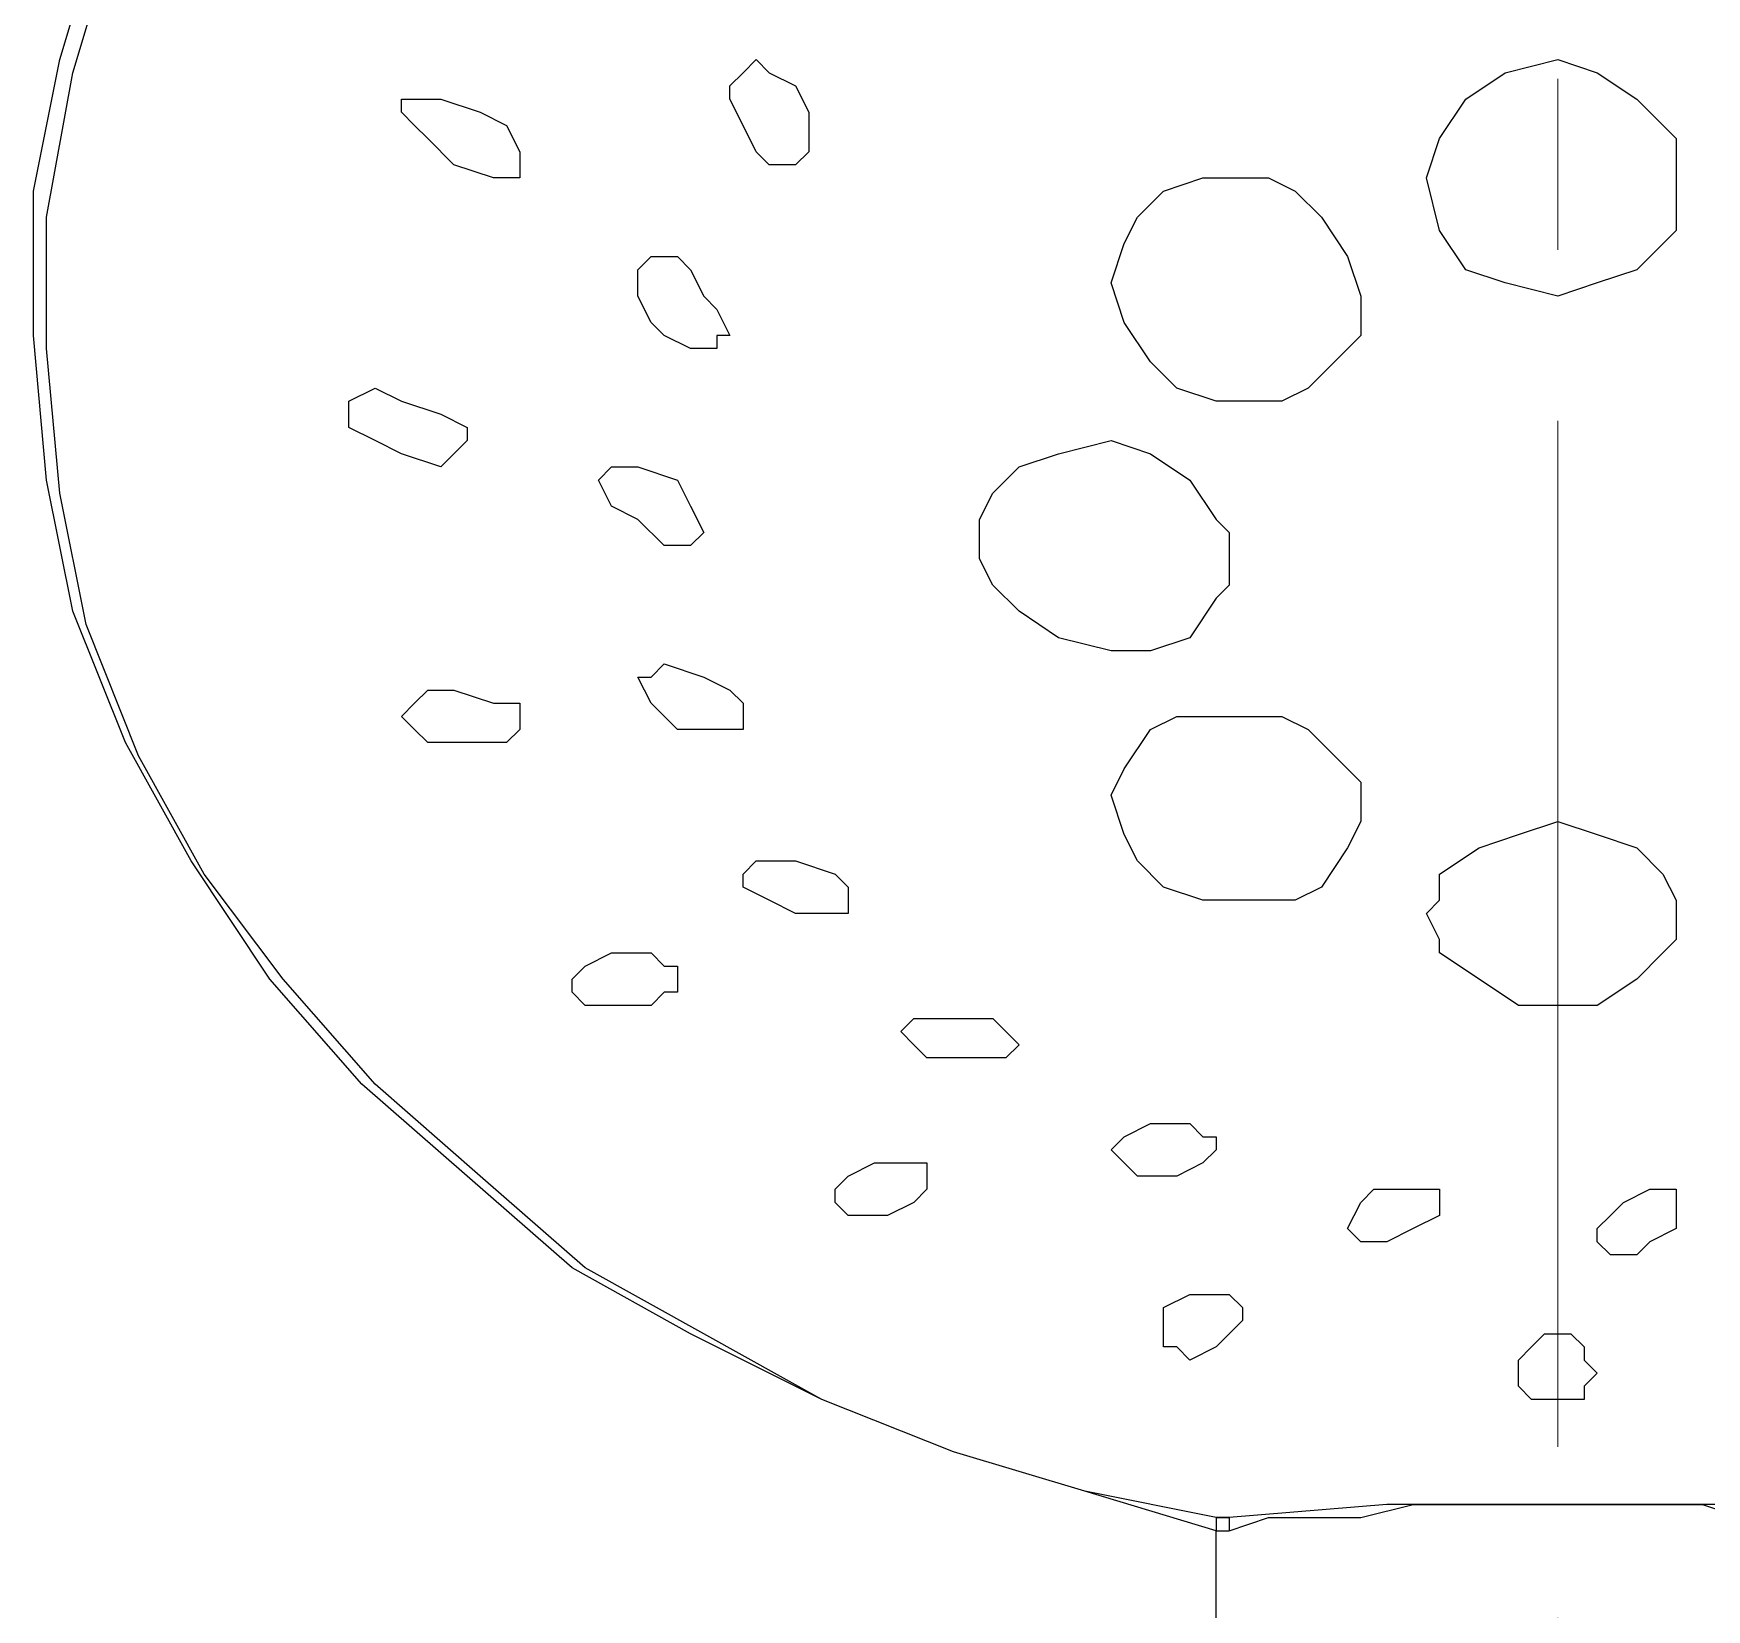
# Model space of a CAD drawing. Extents: x 0 to 3160, y 0 to 2315.
# Drawn here: x 1010.1 to 1056.68, y 1549 to 1592.9 of the extents above; entities that cross this region are included whole.
import ezdxf

# ---------------------------------------------------------------- set-up
doc = ezdxf.new("R2010")
doc.units = 0
doc.header["$LTSCALE"] = 3
doc.header["$MEASUREMENT"] = 0
doc.linetypes.add('CENTER2', pattern=[28.575, 19.05, -3.175, 3.175, -3.175])
doc.layers.get('0').update_dxf_attribs({"linetype": 'CONTINUOUS'})
doc.layers.add('Cneter', color=1, linetype='CENTER2', lineweight=13)

msp = doc.modelspace()

# ---------------------------------------------------------------- linework, layer by layer
for points, knots in [([(1043.031, 1551.199), (1043.031, 1551.199), (1039.368, 1552.299), (1039.368, 1552.299), (1039.368, 1552.299), (1039.368, 1552.299), (1035.713, 1553.395), (1035.713, 1553.395), (1035.713, 1553.395), (1035.713, 1553.395), (1032.05, 1554.858), (1032.05, 1554.858), (1032.05, 1554.858), (1032.05, 1554.858), (1028.391, 1556.686), (1028.391, 1556.686), (1028.391, 1556.686), (1028.391, 1556.686), (1025.1, 1558.517), (1025.1, 1558.517), (1025.1, 1558.517), (1025.1, 1558.517), (1022.168, 1561.077), (1022.168, 1561.077), (1022.168, 1561.077), (1022.168, 1561.077), (1019.241, 1563.636), (1019.241, 1563.636), (1019.241, 1563.636), (1019.241, 1563.636), (1016.682, 1566.563), (1016.682, 1566.563), (1016.682, 1566.563), (1016.682, 1566.563), (1014.486, 1569.854), (1014.486, 1569.854), (1014.486, 1569.854), (1014.486, 1569.854), (1012.659, 1573.15), (1012.659, 1573.15), (1012.659, 1573.15), (1012.659, 1573.15), (1011.191, 1576.809), (1011.191, 1576.809), (1011.191, 1576.809), (1011.191, 1576.809), (1010.463, 1580.463), (1010.463, 1580.463), (1010.463, 1580.463), (1010.463, 1580.463), (1010.095, 1584.486), (1010.095, 1584.486), (1010.095, 1584.486), (1010.095, 1584.486), (1010.095, 1588.513), (1010.095, 1588.513), (1010.095, 1588.513), (1010.095, 1588.513), (1010.827, 1592.173), (1010.827, 1592.173), (1010.827, 1592.173), (1010.827, 1592.173), (1011.923, 1595.832), (1011.923, 1595.832)], [0, 0, 0, 0, 0.0625, 0.0625, 0.0625, 0.0625, 0.125, 0.125, 0.125, 0.125, 0.1875, 0.1875, 0.1875, 0.1875, 0.25, 0.25, 0.25, 0.25, 0.3125, 0.3125, 0.3125, 0.3125, 0.375, 0.375, 0.375, 0.375, 0.4375, 0.4375, 0.4375, 0.4375, 0.5, 0.5, 0.5, 0.5, 0.5625, 0.5625, 0.5625, 0.5625, 0.625, 0.625, 0.625, 0.625, 0.6875, 0.6875, 0.6875, 0.6875, 0.75, 0.75, 0.75, 0.75, 0.8125, 0.8125, 0.8125, 0.8125, 0.875, 0.875, 0.875, 0.875, 0.9375, 0.9375, 0.9375, 0.9375, 1, 1, 1, 1]), ([(1043.031, 1551.563), (1043.031, 1551.563), (1039.368, 1552.299), (1039.368, 1552.299), (1039.368, 1552.299), (1039.368, 1552.299), (1035.713, 1553.395), (1035.713, 1553.395), (1035.713, 1553.395), (1035.713, 1553.395), (1032.05, 1554.858), (1032.05, 1554.858), (1032.05, 1554.858), (1032.05, 1554.858), (1028.759, 1556.686), (1028.759, 1556.686), (1028.759, 1556.686), (1028.759, 1556.686), (1025.463, 1558.517), (1025.463, 1558.517), (1025.463, 1558.517), (1025.463, 1558.517), (1022.536, 1561.077), (1022.536, 1561.077), (1022.536, 1561.077), (1022.536, 1561.077), (1019.609, 1563.636), (1019.609, 1563.636), (1019.609, 1563.636), (1019.609, 1563.636), (1017.045, 1566.563), (1017.045, 1566.563), (1017.045, 1566.563), (1017.045, 1566.563), (1014.85, 1569.49), (1014.85, 1569.49), (1014.85, 1569.49), (1014.85, 1569.49), (1013.023, 1572.782), (1013.023, 1572.782), (1013.023, 1572.782), (1013.023, 1572.782), (1011.559, 1576.441), (1011.559, 1576.441), (1011.559, 1576.441), (1011.559, 1576.441), (1010.827, 1580.1), (1010.827, 1580.1), (1010.827, 1580.1), (1010.827, 1580.1), (1010.463, 1584.123), (1010.463, 1584.123), (1010.463, 1584.123), (1010.463, 1584.123), (1010.463, 1587.782), (1010.463, 1587.782), (1010.463, 1587.782), (1010.463, 1587.782), (1011.191, 1591.805), (1011.191, 1591.805), (1011.191, 1591.805), (1011.191, 1591.805), (1012.291, 1595.464), (1012.291, 1595.464)], [0, 0, 0, 0, 0.0625, 0.0625, 0.0625, 0.0625, 0.125, 0.125, 0.125, 0.125, 0.1875, 0.1875, 0.1875, 0.1875, 0.25, 0.25, 0.25, 0.25, 0.3125, 0.3125, 0.3125, 0.3125, 0.375, 0.375, 0.375, 0.375, 0.4375, 0.4375, 0.4375, 0.4375, 0.5, 0.5, 0.5, 0.5, 0.5625, 0.5625, 0.5625, 0.5625, 0.625, 0.625, 0.625, 0.625, 0.6875, 0.6875, 0.6875, 0.6875, 0.75, 0.75, 0.75, 0.75, 0.8125, 0.8125, 0.8125, 0.8125, 0.875, 0.875, 0.875, 0.875, 0.9375, 0.9375, 0.9375, 0.9375, 1, 1, 1, 1]), ([(1029.486, 1591.073), (1029.486, 1591.073), (1029.486, 1591.441), (1029.486, 1591.441), (1029.486, 1591.441), (1029.486, 1591.441), (1029.854, 1591.805), (1029.854, 1591.805), (1029.854, 1591.805), (1029.854, 1591.805), (1030.222, 1592.173), (1030.222, 1592.173), (1030.222, 1592.173), (1030.222, 1592.173), (1030.586, 1591.805), (1030.586, 1591.805), (1030.586, 1591.805), (1030.586, 1591.805), (1031.318, 1591.441), (1031.318, 1591.441), (1031.318, 1591.441), (1031.318, 1591.441), (1031.686, 1590.709), (1031.686, 1590.709)], [0, 0, 0, 0, 0.166667, 0.166667, 0.166667, 0.166667, 0.333333, 0.333333, 0.333333, 0.333333, 0.5, 0.5, 0.5, 0.5, 0.666667, 0.666667, 0.666667, 0.666667, 0.833333, 0.833333, 0.833333, 0.833333, 1, 1, 1, 1]), ([(1048.886, 1588.881), (1048.886, 1588.881), (1049.25, 1589.977), (1049.25, 1589.977), (1049.25, 1589.977), (1049.25, 1589.977), (1049.981, 1591.073), (1049.981, 1591.073), (1049.981, 1591.073), (1049.981, 1591.073), (1051.081, 1591.805), (1051.081, 1591.805), (1051.081, 1591.805), (1051.081, 1591.805), (1052.545, 1592.173), (1052.545, 1592.173)], [0, 0, 0, 0, 0.25, 0.25, 0.25, 0.25, 0.5, 0.5, 0.5, 0.5, 0.75, 0.75, 0.75, 0.75, 1, 1, 1, 1]), ([(1052.545, 1592.173), (1052.545, 1592.173), (1053.64, 1591.805), (1053.64, 1591.805), (1053.64, 1591.805), (1053.64, 1591.805), (1054.74, 1591.073), (1054.74, 1591.073), (1054.74, 1591.073), (1054.74, 1591.073), (1055.836, 1589.977), (1055.836, 1589.977), (1055.836, 1589.977), (1055.836, 1589.977), (1055.836, 1588.881), (1055.836, 1588.881)], [0, 0, 0, 0, 0.25, 0.25, 0.25, 0.25, 0.5, 0.5, 0.5, 0.5, 0.75, 0.75, 0.75, 0.75, 1, 1, 1, 1]), ([(1020.341, 1590.709), (1020.341, 1590.709), (1020.341, 1591.073), (1020.341, 1591.073), (1020.341, 1591.073), (1020.341, 1591.073), (1020.709, 1591.073), (1020.709, 1591.073), (1020.709, 1591.073), (1020.709, 1591.073), (1021.436, 1591.073), (1021.436, 1591.073), (1021.436, 1591.073), (1021.436, 1591.073), (1022.536, 1590.709), (1022.536, 1590.709)], [0, 0, 0, 0, 0.25, 0.25, 0.25, 0.25, 0.5, 0.5, 0.5, 0.5, 0.75, 0.75, 0.75, 0.75, 1, 1, 1, 1]), ([(1021.804, 1589.245), (1021.804, 1589.245), (1021.073, 1589.977), (1021.073, 1589.977), (1021.073, 1589.977), (1021.073, 1589.977), (1020.709, 1590.341), (1020.709, 1590.341), (1020.709, 1590.341), (1020.709, 1590.341), (1020.341, 1590.709), (1020.341, 1590.709)], [0, 0, 0, 0, 0.333333, 0.333333, 0.333333, 0.333333, 0.666667, 0.666667, 0.666667, 0.666667, 1, 1, 1, 1]), ([(1022.536, 1590.709), (1022.536, 1590.709), (1023.268, 1590.341), (1023.268, 1590.341), (1023.268, 1590.341), (1023.268, 1590.341), (1023.636, 1589.609), (1023.636, 1589.609), (1023.636, 1589.609), (1023.636, 1589.609), (1023.636, 1589.245), (1023.636, 1589.245)], [0, 0, 0, 0, 0.333333, 0.333333, 0.333333, 0.333333, 0.666667, 0.666667, 0.666667, 0.666667, 1, 1, 1, 1]), ([(1031.686, 1589.977), (1031.686, 1589.977), (1031.686, 1589.609), (1031.686, 1589.609), (1031.686, 1589.609), (1031.686, 1589.609), (1031.318, 1589.245), (1031.318, 1589.245), (1031.318, 1589.245), (1031.318, 1589.245), (1030.954, 1589.245), (1030.954, 1589.245), (1030.954, 1589.245), (1030.954, 1589.245), (1030.586, 1589.245), (1030.586, 1589.245), (1030.586, 1589.245), (1030.586, 1589.245), (1030.222, 1589.609), (1030.222, 1589.609), (1030.222, 1589.609), (1030.222, 1589.609), (1029.854, 1590.341), (1029.854, 1590.341)], [0, 0, 0, 0, 0.166667, 0.166667, 0.166667, 0.166667, 0.333333, 0.333333, 0.333333, 0.333333, 0.5, 0.5, 0.5, 0.5, 0.666667, 0.666667, 0.666667, 0.666667, 0.833333, 0.833333, 0.833333, 0.833333, 1, 1, 1, 1]), ([(1023.636, 1589.245), (1023.636, 1589.245), (1023.636, 1588.881), (1023.636, 1588.881), (1023.636, 1588.881), (1023.636, 1588.881), (1023.268, 1588.881), (1023.268, 1588.881), (1023.268, 1588.881), (1023.268, 1588.881), (1022.904, 1588.881), (1022.904, 1588.881), (1022.904, 1588.881), (1022.904, 1588.881), (1021.804, 1589.245), (1021.804, 1589.245)], [0, 0, 0, 0, 0.25, 0.25, 0.25, 0.25, 0.5, 0.5, 0.5, 0.5, 0.75, 0.75, 0.75, 0.75, 1, 1, 1, 1]), ([(1040.104, 1585.954), (1040.104, 1585.954), (1040.468, 1587.05), (1040.468, 1587.05), (1040.468, 1587.05), (1040.468, 1587.05), (1040.836, 1587.782), (1040.836, 1587.782), (1040.836, 1587.782), (1040.836, 1587.782), (1041.563, 1588.513), (1041.563, 1588.513), (1041.563, 1588.513), (1041.563, 1588.513), (1042.663, 1588.881), (1042.663, 1588.881), (1042.663, 1588.881), (1042.663, 1588.881), (1043.395, 1588.881), (1043.395, 1588.881), (1043.395, 1588.881), (1043.395, 1588.881), (1044.491, 1588.881), (1044.491, 1588.881), (1044.491, 1588.881), (1044.491, 1588.881), (1045.227, 1588.513), (1045.227, 1588.513), (1045.227, 1588.513), (1045.227, 1588.513), (1045.959, 1587.782), (1045.959, 1587.782)], [0, 0, 0, 0, 0.125, 0.125, 0.125, 0.125, 0.25, 0.25, 0.25, 0.25, 0.375, 0.375, 0.375, 0.375, 0.5, 0.5, 0.5, 0.5, 0.625, 0.625, 0.625, 0.625, 0.75, 0.75, 0.75, 0.75, 0.875, 0.875, 0.875, 0.875, 1, 1, 1, 1]), ([(1052.545, 1585.586), (1052.545, 1585.586), (1051.081, 1585.954), (1051.081, 1585.954), (1051.081, 1585.954), (1051.081, 1585.954), (1049.981, 1586.318), (1049.981, 1586.318), (1049.981, 1586.318), (1049.981, 1586.318), (1049.25, 1587.414), (1049.25, 1587.414), (1049.25, 1587.414), (1049.25, 1587.414), (1048.886, 1588.881), (1048.886, 1588.881)], [0, 0, 0, 0, 0.25, 0.25, 0.25, 0.25, 0.5, 0.5, 0.5, 0.5, 0.75, 0.75, 0.75, 0.75, 1, 1, 1, 1]), ([(1055.836, 1588.881), (1055.836, 1588.881), (1055.836, 1587.414), (1055.836, 1587.414), (1055.836, 1587.414), (1055.836, 1587.414), (1054.74, 1586.318), (1054.74, 1586.318), (1054.74, 1586.318), (1054.74, 1586.318), (1053.64, 1585.954), (1053.64, 1585.954), (1053.64, 1585.954), (1053.64, 1585.954), (1052.545, 1585.586), (1052.545, 1585.586)], [0, 0, 0, 0, 0.25, 0.25, 0.25, 0.25, 0.5, 0.5, 0.5, 0.5, 0.75, 0.75, 0.75, 0.75, 1, 1, 1, 1]), ([(1045.959, 1587.782), (1045.959, 1587.782), (1046.686, 1586.686), (1046.686, 1586.686), (1046.686, 1586.686), (1046.686, 1586.686), (1047.054, 1585.586), (1047.054, 1585.586)], [0, 0, 0, 0, 0.5, 0.5, 0.5, 0.5, 1, 1, 1, 1]), ([(1026.927, 1585.954), (1026.927, 1585.954), (1026.927, 1586.318), (1026.927, 1586.318), (1026.927, 1586.318), (1026.927, 1586.318), (1027.295, 1586.686), (1027.295, 1586.686), (1027.295, 1586.686), (1027.295, 1586.686), (1028.027, 1586.686), (1028.027, 1586.686), (1028.027, 1586.686), (1028.027, 1586.686), (1028.391, 1586.318), (1028.391, 1586.318), (1028.391, 1586.318), (1028.391, 1586.318), (1028.759, 1585.586), (1028.759, 1585.586)], [0, 0, 0, 0, 0.2, 0.2, 0.2, 0.2, 0.4, 0.4, 0.4, 0.4, 0.6, 0.6, 0.6, 0.6, 0.8, 0.8, 0.8, 0.8, 1, 1, 1, 1]), ([(1027.295, 1584.854), (1027.295, 1584.854), (1026.927, 1585.586), (1026.927, 1585.586), (1026.927, 1585.586), (1026.927, 1585.586), (1026.927, 1585.954), (1026.927, 1585.954)], [0, 0, 0, 0, 0.5, 0.5, 0.5, 0.5, 1, 1, 1, 1]), ([(1041.2, 1583.759), (1041.2, 1583.759), (1040.468, 1584.854), (1040.468, 1584.854), (1040.468, 1584.854), (1040.468, 1584.854), (1040.104, 1585.954), (1040.104, 1585.954)], [0, 0, 0, 0, 0.5, 0.5, 0.5, 0.5, 1, 1, 1, 1]), ([(1028.759, 1585.586), (1028.759, 1585.586), (1029.123, 1585.218), (1029.123, 1585.218), (1029.123, 1585.218), (1029.123, 1585.218), (1029.486, 1584.486), (1029.486, 1584.486)], [0, 0, 0, 0, 0.5, 0.5, 0.5, 0.5, 1, 1, 1, 1]), ([(1047.054, 1585.586), (1047.054, 1585.586), (1047.054, 1584.486), (1047.054, 1584.486), (1047.054, 1584.486), (1047.054, 1584.486), (1046.322, 1583.759), (1046.322, 1583.759), (1046.322, 1583.759), (1046.322, 1583.759), (1045.591, 1583.027), (1045.591, 1583.027), (1045.591, 1583.027), (1045.591, 1583.027), (1044.859, 1582.659), (1044.859, 1582.659), (1044.859, 1582.659), (1044.859, 1582.659), (1043.759, 1582.659), (1043.759, 1582.659), (1043.759, 1582.659), (1043.759, 1582.659), (1043.031, 1582.659), (1043.031, 1582.659), (1043.031, 1582.659), (1043.031, 1582.659), (1041.931, 1583.027), (1041.931, 1583.027), (1041.931, 1583.027), (1041.931, 1583.027), (1041.2, 1583.759), (1041.2, 1583.759)], [0, 0, 0, 0, 0.125, 0.125, 0.125, 0.125, 0.25, 0.25, 0.25, 0.25, 0.375, 0.375, 0.375, 0.375, 0.5, 0.5, 0.5, 0.5, 0.625, 0.625, 0.625, 0.625, 0.75, 0.75, 0.75, 0.75, 0.875, 0.875, 0.875, 0.875, 1, 1, 1, 1]), ([(1029.486, 1584.486), (1029.486, 1584.486), (1029.123, 1584.486), (1029.123, 1584.486), (1029.123, 1584.486), (1029.123, 1584.486), (1029.123, 1584.123), (1029.123, 1584.123), (1029.123, 1584.123), (1029.123, 1584.123), (1028.391, 1584.123), (1028.391, 1584.123), (1028.391, 1584.123), (1028.391, 1584.123), (1027.659, 1584.486), (1027.659, 1584.486), (1027.659, 1584.486), (1027.659, 1584.486), (1027.295, 1584.854), (1027.295, 1584.854)], [0, 0, 0, 0, 0.2, 0.2, 0.2, 0.2, 0.4, 0.4, 0.4, 0.4, 0.6, 0.6, 0.6, 0.6, 0.8, 0.8, 0.8, 0.8, 1, 1, 1, 1]), ([(1018.877, 1582.295), (1018.877, 1582.295), (1018.877, 1582.659), (1018.877, 1582.659), (1018.877, 1582.659), (1018.877, 1582.659), (1019.609, 1583.027), (1019.609, 1583.027), (1019.609, 1583.027), (1019.609, 1583.027), (1020.341, 1582.659), (1020.341, 1582.659)], [0, 0, 0, 0, 0.333333, 0.333333, 0.333333, 0.333333, 0.666667, 0.666667, 0.666667, 0.666667, 1, 1, 1, 1]), ([(1020.341, 1582.659), (1020.341, 1582.659), (1021.436, 1582.295), (1021.436, 1582.295), (1021.436, 1582.295), (1021.436, 1582.295), (1022.168, 1581.927), (1022.168, 1581.927), (1022.168, 1581.927), (1022.168, 1581.927), (1022.168, 1581.563), (1022.168, 1581.563)], [0, 0, 0, 0, 0.333333, 0.333333, 0.333333, 0.333333, 0.666667, 0.666667, 0.666667, 0.666667, 1, 1, 1, 1]), ([(1020.341, 1581.195), (1020.341, 1581.195), (1019.609, 1581.563), (1019.609, 1581.563), (1019.609, 1581.563), (1019.609, 1581.563), (1018.877, 1581.927), (1018.877, 1581.927), (1018.877, 1581.927), (1018.877, 1581.927), (1018.877, 1582.295), (1018.877, 1582.295)], [0, 0, 0, 0, 0.333333, 0.333333, 0.333333, 0.333333, 0.666667, 0.666667, 0.666667, 0.666667, 1, 1, 1, 1]), ([(1022.168, 1581.563), (1022.168, 1581.563), (1021.804, 1581.195), (1021.804, 1581.195), (1021.804, 1581.195), (1021.804, 1581.195), (1021.436, 1580.831), (1021.436, 1580.831), (1021.436, 1580.831), (1021.436, 1580.831), (1020.341, 1581.195), (1020.341, 1581.195)], [0, 0, 0, 0, 0.333333, 0.333333, 0.333333, 0.333333, 0.666667, 0.666667, 0.666667, 0.666667, 1, 1, 1, 1]), ([(1036.441, 1579), (1036.441, 1579), (1036.441, 1579.368), (1036.441, 1579.368), (1036.441, 1579.368), (1036.441, 1579.368), (1036.809, 1580.1), (1036.809, 1580.1), (1036.809, 1580.1), (1036.809, 1580.1), (1037.541, 1580.831), (1037.541, 1580.831), (1037.541, 1580.831), (1037.541, 1580.831), (1038.636, 1581.195), (1038.636, 1581.195), (1038.636, 1581.195), (1038.636, 1581.195), (1040.104, 1581.563), (1040.104, 1581.563)], [0, 0, 0, 0, 0.2, 0.2, 0.2, 0.2, 0.4, 0.4, 0.4, 0.4, 0.6, 0.6, 0.6, 0.6, 0.8, 0.8, 0.8, 0.8, 1, 1, 1, 1]), ([(1040.104, 1581.563), (1040.104, 1581.563), (1041.2, 1581.195), (1041.2, 1581.195), (1041.2, 1581.195), (1041.2, 1581.195), (1042.295, 1580.463), (1042.295, 1580.463), (1042.295, 1580.463), (1042.295, 1580.463), (1043.031, 1579.368), (1043.031, 1579.368), (1043.031, 1579.368), (1043.031, 1579.368), (1043.395, 1579), (1043.395, 1579), (1043.395, 1579), (1043.395, 1579), (1043.395, 1578.268), (1043.395, 1578.268)], [0, 0, 0, 0, 0.2, 0.2, 0.2, 0.2, 0.4, 0.4, 0.4, 0.4, 0.6, 0.6, 0.6, 0.6, 0.8, 0.8, 0.8, 0.8, 1, 1, 1, 1]), ([(1025.831, 1580.463), (1025.831, 1580.463), (1026.195, 1580.831), (1026.195, 1580.831), (1026.195, 1580.831), (1026.195, 1580.831), (1026.927, 1580.831), (1026.927, 1580.831), (1026.927, 1580.831), (1026.927, 1580.831), (1028.027, 1580.463), (1028.027, 1580.463)], [0, 0, 0, 0, 0.333333, 0.333333, 0.333333, 0.333333, 0.666667, 0.666667, 0.666667, 0.666667, 1, 1, 1, 1]), ([(1026.927, 1579.368), (1026.927, 1579.368), (1026.195, 1579.736), (1026.195, 1579.736), (1026.195, 1579.736), (1026.195, 1579.736), (1025.831, 1580.463), (1025.831, 1580.463)], [0, 0, 0, 0, 0.5, 0.5, 0.5, 0.5, 1, 1, 1, 1]), ([(1028.027, 1580.463), (1028.027, 1580.463), (1028.391, 1579.736), (1028.391, 1579.736), (1028.391, 1579.736), (1028.391, 1579.736), (1028.759, 1579), (1028.759, 1579)], [0, 0, 0, 0, 0.5, 0.5, 0.5, 0.5, 1, 1, 1, 1]), ([(1028.759, 1579), (1028.759, 1579), (1028.391, 1578.636), (1028.391, 1578.636), (1028.391, 1578.636), (1028.391, 1578.636), (1027.659, 1578.636), (1027.659, 1578.636), (1027.659, 1578.636), (1027.659, 1578.636), (1026.927, 1579.368), (1026.927, 1579.368)], [0, 0, 0, 0, 0.333333, 0.333333, 0.333333, 0.333333, 0.666667, 0.666667, 0.666667, 0.666667, 1, 1, 1, 1]), ([(1040.104, 1575.709), (1040.104, 1575.709), (1038.636, 1576.073), (1038.636, 1576.073), (1038.636, 1576.073), (1038.636, 1576.073), (1037.541, 1576.809), (1037.541, 1576.809), (1037.541, 1576.809), (1037.541, 1576.809), (1036.809, 1577.54), (1036.809, 1577.54), (1036.809, 1577.54), (1036.809, 1577.54), (1036.441, 1578.268), (1036.441, 1578.268), (1036.441, 1578.268), (1036.441, 1578.268), (1036.441, 1579), (1036.441, 1579)], [0, 0, 0, 0, 0.2, 0.2, 0.2, 0.2, 0.4, 0.4, 0.4, 0.4, 0.6, 0.6, 0.6, 0.6, 0.8, 0.8, 0.8, 0.8, 1, 1, 1, 1]), ([(1043.395, 1578.268), (1043.395, 1578.268), (1043.395, 1577.54), (1043.395, 1577.54), (1043.395, 1577.54), (1043.395, 1577.54), (1043.031, 1577.172), (1043.031, 1577.172), (1043.031, 1577.172), (1043.031, 1577.172), (1042.295, 1576.073), (1042.295, 1576.073), (1042.295, 1576.073), (1042.295, 1576.073), (1041.2, 1575.709), (1041.2, 1575.709), (1041.2, 1575.709), (1041.2, 1575.709), (1040.104, 1575.709), (1040.104, 1575.709)], [0, 0, 0, 0, 0.2, 0.2, 0.2, 0.2, 0.4, 0.4, 0.4, 0.4, 0.6, 0.6, 0.6, 0.6, 0.8, 0.8, 0.8, 0.8, 1, 1, 1, 1]), ([(1026.927, 1574.977), (1026.927, 1574.977), (1027.295, 1574.977), (1027.295, 1574.977), (1027.295, 1574.977), (1027.295, 1574.977), (1027.659, 1575.341), (1027.659, 1575.341), (1027.659, 1575.341), (1027.659, 1575.341), (1028.759, 1574.977), (1028.759, 1574.977)], [0, 0, 0, 0, 0.333333, 0.333333, 0.333333, 0.333333, 0.666667, 0.666667, 0.666667, 0.666667, 1, 1, 1, 1]), ([(1028.027, 1573.513), (1028.027, 1573.513), (1027.295, 1574.245), (1027.295, 1574.245), (1027.295, 1574.245), (1027.295, 1574.245), (1026.927, 1574.977), (1026.927, 1574.977)], [0, 0, 0, 0, 0.5, 0.5, 0.5, 0.5, 1, 1, 1, 1]), ([(1028.759, 1574.977), (1028.759, 1574.977), (1029.486, 1574.613), (1029.486, 1574.613), (1029.486, 1574.613), (1029.486, 1574.613), (1029.854, 1574.245), (1029.854, 1574.245), (1029.854, 1574.245), (1029.854, 1574.245), (1029.854, 1573.881), (1029.854, 1573.881)], [0, 0, 0, 0, 0.333333, 0.333333, 0.333333, 0.333333, 0.666667, 0.666667, 0.666667, 0.666667, 1, 1, 1, 1]), ([(1020.341, 1573.881), (1020.341, 1573.881), (1020.709, 1574.245), (1020.709, 1574.245), (1020.709, 1574.245), (1020.709, 1574.245), (1021.073, 1574.613), (1021.073, 1574.613), (1021.073, 1574.613), (1021.073, 1574.613), (1021.804, 1574.613), (1021.804, 1574.613)], [0, 0, 0, 0, 0.333333, 0.333333, 0.333333, 0.333333, 0.666667, 0.666667, 0.666667, 0.666667, 1, 1, 1, 1]), ([(1021.804, 1574.613), (1021.804, 1574.613), (1022.904, 1574.245), (1022.904, 1574.245), (1022.904, 1574.245), (1022.904, 1574.245), (1023.636, 1574.245), (1023.636, 1574.245), (1023.636, 1574.245), (1023.636, 1574.245), (1023.636, 1573.513), (1023.636, 1573.513)], [0, 0, 0, 0, 0.333333, 0.333333, 0.333333, 0.333333, 0.666667, 0.666667, 0.666667, 0.666667, 1, 1, 1, 1]), ([(1022.536, 1573.15), (1022.536, 1573.15), (1021.073, 1573.15), (1021.073, 1573.15), (1021.073, 1573.15), (1021.073, 1573.15), (1020.709, 1573.513), (1020.709, 1573.513), (1020.709, 1573.513), (1020.709, 1573.513), (1020.341, 1573.881), (1020.341, 1573.881)], [0, 0, 0, 0, 0.333333, 0.333333, 0.333333, 0.333333, 0.666667, 0.666667, 0.666667, 0.666667, 1, 1, 1, 1]), ([(1029.854, 1573.881), (1029.854, 1573.881), (1029.854, 1573.513), (1029.854, 1573.513), (1029.854, 1573.513), (1029.854, 1573.513), (1029.486, 1573.513), (1029.486, 1573.513), (1029.486, 1573.513), (1029.486, 1573.513), (1029.123, 1573.513), (1029.123, 1573.513), (1029.123, 1573.513), (1029.123, 1573.513), (1028.027, 1573.513), (1028.027, 1573.513)], [0, 0, 0, 0, 0.25, 0.25, 0.25, 0.25, 0.5, 0.5, 0.5, 0.5, 0.75, 0.75, 0.75, 0.75, 1, 1, 1, 1]), ([(1041.2, 1573.513), (1041.2, 1573.513), (1041.931, 1573.881), (1041.931, 1573.881), (1041.931, 1573.881), (1041.931, 1573.881), (1043.031, 1573.881), (1043.031, 1573.881), (1043.031, 1573.881), (1043.031, 1573.881), (1043.759, 1573.881), (1043.759, 1573.881), (1043.759, 1573.881), (1043.759, 1573.881), (1044.859, 1573.881), (1044.859, 1573.881), (1044.859, 1573.881), (1044.859, 1573.881), (1045.591, 1573.513), (1045.591, 1573.513), (1045.591, 1573.513), (1045.591, 1573.513), (1046.322, 1572.782), (1046.322, 1572.782), (1046.322, 1572.782), (1046.322, 1572.782), (1047.054, 1572.05), (1047.054, 1572.05), (1047.054, 1572.05), (1047.054, 1572.05), (1047.054, 1570.954), (1047.054, 1570.954)], [0, 0, 0, 0, 0.125, 0.125, 0.125, 0.125, 0.25, 0.25, 0.25, 0.25, 0.375, 0.375, 0.375, 0.375, 0.5, 0.5, 0.5, 0.5, 0.625, 0.625, 0.625, 0.625, 0.75, 0.75, 0.75, 0.75, 0.875, 0.875, 0.875, 0.875, 1, 1, 1, 1]), ([(1023.636, 1573.513), (1023.636, 1573.513), (1023.268, 1573.15), (1023.268, 1573.15), (1023.268, 1573.15), (1023.268, 1573.15), (1022.536, 1573.15), (1022.536, 1573.15)], [0, 0, 0, 0, 0.5, 0.5, 0.5, 0.5, 1, 1, 1, 1]), ([(1040.104, 1571.686), (1040.104, 1571.686), (1040.468, 1572.418), (1040.468, 1572.418), (1040.468, 1572.418), (1040.468, 1572.418), (1041.2, 1573.513), (1041.2, 1573.513)], [0, 0, 0, 0, 0.5, 0.5, 0.5, 0.5, 1, 1, 1, 1]), ([(1045.959, 1569.122), (1045.959, 1569.122), (1045.227, 1568.759), (1045.227, 1568.759), (1045.227, 1568.759), (1045.227, 1568.759), (1044.491, 1568.759), (1044.491, 1568.759), (1044.491, 1568.759), (1044.491, 1568.759), (1043.395, 1568.759), (1043.395, 1568.759), (1043.395, 1568.759), (1043.395, 1568.759), (1042.663, 1568.759), (1042.663, 1568.759), (1042.663, 1568.759), (1042.663, 1568.759), (1041.563, 1569.122), (1041.563, 1569.122), (1041.563, 1569.122), (1041.563, 1569.122), (1040.836, 1569.854), (1040.836, 1569.854), (1040.836, 1569.854), (1040.836, 1569.854), (1040.468, 1570.59), (1040.468, 1570.59), (1040.468, 1570.59), (1040.468, 1570.59), (1040.104, 1571.686), (1040.104, 1571.686)], [0, 0, 0, 0, 0.125, 0.125, 0.125, 0.125, 0.25, 0.25, 0.25, 0.25, 0.375, 0.375, 0.375, 0.375, 0.5, 0.5, 0.5, 0.5, 0.625, 0.625, 0.625, 0.625, 0.75, 0.75, 0.75, 0.75, 0.875, 0.875, 0.875, 0.875, 1, 1, 1, 1]), ([(1047.054, 1570.954), (1047.054, 1570.954), (1046.686, 1570.222), (1046.686, 1570.222), (1046.686, 1570.222), (1046.686, 1570.222), (1045.959, 1569.122), (1045.959, 1569.122)], [0, 0, 0, 0, 0.5, 0.5, 0.5, 0.5, 1, 1, 1, 1]), ([(1048.886, 1568.395), (1048.886, 1568.395), (1049.25, 1568.759), (1049.25, 1568.759), (1049.25, 1568.759), (1049.25, 1568.759), (1049.25, 1569.49), (1049.25, 1569.49), (1049.25, 1569.49), (1049.25, 1569.49), (1050.349, 1570.222), (1050.349, 1570.222), (1050.349, 1570.222), (1050.349, 1570.222), (1051.445, 1570.59), (1051.445, 1570.59), (1051.445, 1570.59), (1051.445, 1570.59), (1052.545, 1570.954), (1052.545, 1570.954)], [0, 0, 0, 0, 0.2, 0.2, 0.2, 0.2, 0.4, 0.4, 0.4, 0.4, 0.6, 0.6, 0.6, 0.6, 0.8, 0.8, 0.8, 0.8, 1, 1, 1, 1]), ([(1052.545, 1570.954), (1052.545, 1570.954), (1053.64, 1570.59), (1053.64, 1570.59), (1053.64, 1570.59), (1053.64, 1570.59), (1054.74, 1570.222), (1054.74, 1570.222), (1054.74, 1570.222), (1054.74, 1570.222), (1055.472, 1569.49), (1055.472, 1569.49), (1055.472, 1569.49), (1055.472, 1569.49), (1055.836, 1568.759), (1055.836, 1568.759), (1055.836, 1568.759), (1055.836, 1568.759), (1055.836, 1568.395), (1055.836, 1568.395)], [0, 0, 0, 0, 0.2, 0.2, 0.2, 0.2, 0.4, 0.4, 0.4, 0.4, 0.6, 0.6, 0.6, 0.6, 0.8, 0.8, 0.8, 0.8, 1, 1, 1, 1]), ([(1029.854, 1569.49), (1029.854, 1569.49), (1030.222, 1569.854), (1030.222, 1569.854), (1030.222, 1569.854), (1030.222, 1569.854), (1030.586, 1569.854), (1030.586, 1569.854), (1030.586, 1569.854), (1030.586, 1569.854), (1031.318, 1569.854), (1031.318, 1569.854)], [0, 0, 0, 0, 0.333333, 0.333333, 0.333333, 0.333333, 0.666667, 0.666667, 0.666667, 0.666667, 1, 1, 1, 1]), ([(1031.318, 1569.854), (1031.318, 1569.854), (1032.418, 1569.49), (1032.418, 1569.49), (1032.418, 1569.49), (1032.418, 1569.49), (1032.786, 1569.122), (1032.786, 1569.122), (1032.786, 1569.122), (1032.786, 1569.122), (1032.786, 1568.759), (1032.786, 1568.759)], [0, 0, 0, 0, 0.333333, 0.333333, 0.333333, 0.333333, 0.666667, 0.666667, 0.666667, 0.666667, 1, 1, 1, 1]), ([(1031.318, 1568.395), (1031.318, 1568.395), (1030.586, 1568.759), (1030.586, 1568.759), (1030.586, 1568.759), (1030.586, 1568.759), (1029.854, 1569.122), (1029.854, 1569.122), (1029.854, 1569.122), (1029.854, 1569.122), (1029.854, 1569.49), (1029.854, 1569.49)], [0, 0, 0, 0, 0.333333, 0.333333, 0.333333, 0.333333, 0.666667, 0.666667, 0.666667, 0.666667, 1, 1, 1, 1]), ([(1032.786, 1568.759), (1032.786, 1568.759), (1032.786, 1568.395), (1032.786, 1568.395), (1032.786, 1568.395), (1032.786, 1568.395), (1032.05, 1568.395), (1032.05, 1568.395), (1032.05, 1568.395), (1032.05, 1568.395), (1031.318, 1568.395), (1031.318, 1568.395)], [0, 0, 0, 0, 0.333333, 0.333333, 0.333333, 0.333333, 0.666667, 0.666667, 0.666667, 0.666667, 1, 1, 1, 1]), ([(1052.545, 1565.831), (1052.545, 1565.831), (1051.445, 1565.831), (1051.445, 1565.831), (1051.445, 1565.831), (1051.445, 1565.831), (1050.349, 1566.563), (1050.349, 1566.563), (1050.349, 1566.563), (1050.349, 1566.563), (1049.25, 1567.295), (1049.25, 1567.295), (1049.25, 1567.295), (1049.25, 1567.295), (1049.25, 1567.663), (1049.25, 1567.663), (1049.25, 1567.663), (1049.25, 1567.663), (1048.886, 1568.395), (1048.886, 1568.395)], [0, 0, 0, 0, 0.2, 0.2, 0.2, 0.2, 0.4, 0.4, 0.4, 0.4, 0.6, 0.6, 0.6, 0.6, 0.8, 0.8, 0.8, 0.8, 1, 1, 1, 1]), ([(1055.836, 1568.395), (1055.836, 1568.395), (1055.836, 1567.663), (1055.836, 1567.663), (1055.836, 1567.663), (1055.836, 1567.663), (1055.472, 1567.295), (1055.472, 1567.295), (1055.472, 1567.295), (1055.472, 1567.295), (1054.74, 1566.563), (1054.74, 1566.563), (1054.74, 1566.563), (1054.74, 1566.563), (1053.64, 1565.831), (1053.64, 1565.831), (1053.64, 1565.831), (1053.64, 1565.831), (1052.545, 1565.831), (1052.545, 1565.831)], [0, 0, 0, 0, 0.2, 0.2, 0.2, 0.2, 0.4, 0.4, 0.4, 0.4, 0.6, 0.6, 0.6, 0.6, 0.8, 0.8, 0.8, 0.8, 1, 1, 1, 1]), ([(1025.1, 1566.563), (1025.1, 1566.563), (1025.463, 1566.927), (1025.463, 1566.927), (1025.463, 1566.927), (1025.463, 1566.927), (1026.195, 1567.295), (1026.195, 1567.295)], [0, 0, 0, 0, 0.5, 0.5, 0.5, 0.5, 1, 1, 1, 1]), ([(1026.195, 1567.295), (1026.195, 1567.295), (1027.295, 1567.295), (1027.295, 1567.295), (1027.295, 1567.295), (1027.295, 1567.295), (1027.659, 1566.927), (1027.659, 1566.927), (1027.659, 1566.927), (1027.659, 1566.927), (1028.027, 1566.927), (1028.027, 1566.927), (1028.027, 1566.927), (1028.027, 1566.927), (1028.027, 1566.563), (1028.027, 1566.563)], [0, 0, 0, 0, 0.25, 0.25, 0.25, 0.25, 0.5, 0.5, 0.5, 0.5, 0.75, 0.75, 0.75, 0.75, 1, 1, 1, 1]), ([(1027.295, 1565.831), (1027.295, 1565.831), (1025.831, 1565.831), (1025.831, 1565.831), (1025.831, 1565.831), (1025.831, 1565.831), (1025.463, 1565.831), (1025.463, 1565.831), (1025.463, 1565.831), (1025.463, 1565.831), (1025.1, 1566.195), (1025.1, 1566.195), (1025.1, 1566.195), (1025.1, 1566.195), (1025.1, 1566.563), (1025.1, 1566.563)], [0, 0, 0, 0, 0.25, 0.25, 0.25, 0.25, 0.5, 0.5, 0.5, 0.5, 0.75, 0.75, 0.75, 0.75, 1, 1, 1, 1]), ([(1028.027, 1566.563), (1028.027, 1566.563), (1028.027, 1566.195), (1028.027, 1566.195), (1028.027, 1566.195), (1028.027, 1566.195), (1027.659, 1566.195), (1027.659, 1566.195), (1027.659, 1566.195), (1027.659, 1566.195), (1027.295, 1565.831), (1027.295, 1565.831)], [0, 0, 0, 0, 0.333333, 0.333333, 0.333333, 0.333333, 0.666667, 0.666667, 0.666667, 0.666667, 1, 1, 1, 1]), ([(1034.245, 1565.1), (1034.245, 1565.1), (1034.613, 1565.468), (1034.613, 1565.468), (1034.613, 1565.468), (1034.613, 1565.468), (1034.977, 1565.468), (1034.977, 1565.468), (1034.977, 1565.468), (1034.977, 1565.468), (1035.713, 1565.468), (1035.713, 1565.468)], [0, 0, 0, 0, 0.333333, 0.333333, 0.333333, 0.333333, 0.666667, 0.666667, 0.666667, 0.666667, 1, 1, 1, 1]), ([(1035.713, 1565.468), (1035.713, 1565.468), (1036.809, 1565.468), (1036.809, 1565.468), (1036.809, 1565.468), (1036.809, 1565.468), (1037.173, 1565.1), (1037.173, 1565.1), (1037.173, 1565.1), (1037.173, 1565.1), (1037.541, 1564.736), (1037.541, 1564.736)], [0, 0, 0, 0, 0.333333, 0.333333, 0.333333, 0.333333, 0.666667, 0.666667, 0.666667, 0.666667, 1, 1, 1, 1]), ([(1036.077, 1564.368), (1036.077, 1564.368), (1034.977, 1564.368), (1034.977, 1564.368), (1034.977, 1564.368), (1034.977, 1564.368), (1034.613, 1564.736), (1034.613, 1564.736), (1034.613, 1564.736), (1034.613, 1564.736), (1034.245, 1565.1), (1034.245, 1565.1)], [0, 0, 0, 0, 0.333333, 0.333333, 0.333333, 0.333333, 0.666667, 0.666667, 0.666667, 0.666667, 1, 1, 1, 1]), ([(1037.541, 1564.736), (1037.541, 1564.736), (1037.173, 1564.368), (1037.173, 1564.368), (1037.173, 1564.368), (1037.173, 1564.368), (1036.809, 1564.368), (1036.809, 1564.368), (1036.809, 1564.368), (1036.809, 1564.368), (1036.077, 1564.368), (1036.077, 1564.368)], [0, 0, 0, 0, 0.333333, 0.333333, 0.333333, 0.333333, 0.666667, 0.666667, 0.666667, 0.666667, 1, 1, 1, 1]), ([(1040.104, 1561.808), (1040.104, 1561.808), (1040.468, 1562.172), (1040.468, 1562.172), (1040.468, 1562.172), (1040.468, 1562.172), (1041.2, 1562.54), (1041.2, 1562.54)], [0, 0, 0, 0, 0.5, 0.5, 0.5, 0.5, 1, 1, 1, 1]), ([(1041.2, 1562.54), (1041.2, 1562.54), (1042.295, 1562.54), (1042.295, 1562.54), (1042.295, 1562.54), (1042.295, 1562.54), (1042.663, 1562.172), (1042.663, 1562.172), (1042.663, 1562.172), (1042.663, 1562.172), (1043.031, 1562.172), (1043.031, 1562.172), (1043.031, 1562.172), (1043.031, 1562.172), (1043.031, 1561.808), (1043.031, 1561.808)], [0, 0, 0, 0, 0.25, 0.25, 0.25, 0.25, 0.5, 0.5, 0.5, 0.5, 0.75, 0.75, 0.75, 0.75, 1, 1, 1, 1]), ([(1041.931, 1561.077), (1041.931, 1561.077), (1040.836, 1561.077), (1040.836, 1561.077), (1040.836, 1561.077), (1040.836, 1561.077), (1040.468, 1561.445), (1040.468, 1561.445), (1040.468, 1561.445), (1040.468, 1561.445), (1040.104, 1561.808), (1040.104, 1561.808)], [0, 0, 0, 0, 0.333333, 0.333333, 0.333333, 0.333333, 0.666667, 0.666667, 0.666667, 0.666667, 1, 1, 1, 1]), ([(1043.031, 1561.808), (1043.031, 1561.808), (1042.663, 1561.445), (1042.663, 1561.445), (1042.663, 1561.445), (1042.663, 1561.445), (1041.931, 1561.077), (1041.931, 1561.077)], [0, 0, 0, 0, 0.5, 0.5, 0.5, 0.5, 1, 1, 1, 1]), ([(1032.786, 1561.077), (1032.786, 1561.077), (1033.513, 1561.445), (1033.513, 1561.445), (1033.513, 1561.445), (1033.513, 1561.445), (1033.881, 1561.445), (1033.881, 1561.445), (1033.881, 1561.445), (1033.881, 1561.445), (1034.613, 1561.445), (1034.613, 1561.445), (1034.613, 1561.445), (1034.613, 1561.445), (1034.977, 1561.445), (1034.977, 1561.445), (1034.977, 1561.445), (1034.977, 1561.445), (1034.977, 1561.077), (1034.977, 1561.077)], [0, 0, 0, 0, 0.2, 0.2, 0.2, 0.2, 0.4, 0.4, 0.4, 0.4, 0.6, 0.6, 0.6, 0.6, 0.8, 0.8, 0.8, 0.8, 1, 1, 1, 1]), ([(1032.418, 1560.345), (1032.418, 1560.345), (1032.418, 1560.709), (1032.418, 1560.709), (1032.418, 1560.709), (1032.418, 1560.709), (1032.786, 1561.077), (1032.786, 1561.077)], [0, 0, 0, 0, 0.5, 0.5, 0.5, 0.5, 1, 1, 1, 1]), ([(1034.977, 1561.077), (1034.977, 1561.077), (1034.977, 1560.709), (1034.977, 1560.709), (1034.977, 1560.709), (1034.977, 1560.709), (1034.613, 1560.345), (1034.613, 1560.345)], [0, 0, 0, 0, 0.5, 0.5, 0.5, 0.5, 1, 1, 1, 1]), ([(1034.613, 1560.345), (1034.613, 1560.345), (1033.881, 1559.977), (1033.881, 1559.977), (1033.881, 1559.977), (1033.881, 1559.977), (1033.15, 1559.977), (1033.15, 1559.977), (1033.15, 1559.977), (1033.15, 1559.977), (1032.786, 1559.977), (1032.786, 1559.977), (1032.786, 1559.977), (1032.786, 1559.977), (1032.418, 1560.345), (1032.418, 1560.345)], [0, 0, 0, 0, 0.25, 0.25, 0.25, 0.25, 0.5, 0.5, 0.5, 0.5, 0.75, 0.75, 0.75, 0.75, 1, 1, 1, 1]), ([(1046.686, 1559.613), (1046.686, 1559.613), (1047.054, 1560.345), (1047.054, 1560.345), (1047.054, 1560.345), (1047.054, 1560.345), (1047.422, 1560.709), (1047.422, 1560.709)], [0, 0, 0, 0, 0.5, 0.5, 0.5, 0.5, 1, 1, 1, 1]), ([(1047.422, 1560.709), (1047.422, 1560.709), (1048.518, 1560.709), (1048.518, 1560.709), (1048.518, 1560.709), (1048.518, 1560.709), (1048.886, 1560.709), (1048.886, 1560.709), (1048.886, 1560.709), (1048.886, 1560.709), (1049.25, 1560.709), (1049.25, 1560.709), (1049.25, 1560.709), (1049.25, 1560.709), (1049.25, 1560.345), (1049.25, 1560.345)], [0, 0, 0, 0, 0.25, 0.25, 0.25, 0.25, 0.5, 0.5, 0.5, 0.5, 0.75, 0.75, 0.75, 0.75, 1, 1, 1, 1]), ([(1049.25, 1560.345), (1049.25, 1560.345), (1049.25, 1559.977), (1049.25, 1559.977), (1049.25, 1559.977), (1049.25, 1559.977), (1048.518, 1559.613), (1048.518, 1559.613)], [0, 0, 0, 0, 0.5, 0.5, 0.5, 0.5, 1, 1, 1, 1]), ([(1054.008, 1559.977), (1054.008, 1559.977), (1054.372, 1560.345), (1054.372, 1560.345), (1054.372, 1560.345), (1054.372, 1560.345), (1055.104, 1560.709), (1055.104, 1560.709), (1055.104, 1560.709), (1055.104, 1560.709), (1055.836, 1560.709), (1055.836, 1560.709), (1055.836, 1560.709), (1055.836, 1560.709), (1055.836, 1560.345), (1055.836, 1560.345)], [0, 0, 0, 0, 0.25, 0.25, 0.25, 0.25, 0.5, 0.5, 0.5, 0.5, 0.75, 0.75, 0.75, 0.75, 1, 1, 1, 1]), ([(1048.518, 1559.613), (1048.518, 1559.613), (1047.786, 1559.249), (1047.786, 1559.249), (1047.786, 1559.249), (1047.786, 1559.249), (1047.054, 1559.249), (1047.054, 1559.249), (1047.054, 1559.249), (1047.054, 1559.249), (1046.686, 1559.613), (1046.686, 1559.613)], [0, 0, 0, 0, 0.333333, 0.333333, 0.333333, 0.333333, 0.666667, 0.666667, 0.666667, 0.666667, 1, 1, 1, 1]), ([(1055.836, 1559.613), (1055.836, 1559.613), (1055.104, 1559.249), (1055.104, 1559.249), (1055.104, 1559.249), (1055.104, 1559.249), (1054.74, 1558.881), (1054.74, 1558.881), (1054.74, 1558.881), (1054.74, 1558.881), (1054.008, 1558.881), (1054.008, 1558.881), (1054.008, 1558.881), (1054.008, 1558.881), (1053.64, 1559.249), (1053.64, 1559.249), (1053.64, 1559.249), (1053.64, 1559.249), (1053.64, 1559.613), (1053.64, 1559.613)], [0, 0, 0, 0, 0.2, 0.2, 0.2, 0.2, 0.4, 0.4, 0.4, 0.4, 0.6, 0.6, 0.6, 0.6, 0.8, 0.8, 0.8, 0.8, 1, 1, 1, 1]), ([(1041.563, 1557.418), (1041.563, 1557.418), (1042.295, 1557.781), (1042.295, 1557.781), (1042.295, 1557.781), (1042.295, 1557.781), (1042.663, 1557.781), (1042.663, 1557.781), (1042.663, 1557.781), (1042.663, 1557.781), (1043.395, 1557.781), (1043.395, 1557.781), (1043.395, 1557.781), (1043.395, 1557.781), (1043.759, 1557.418), (1043.759, 1557.418), (1043.759, 1557.418), (1043.759, 1557.418), (1043.759, 1557.05), (1043.759, 1557.05)], [0, 0, 0, 0, 0.2, 0.2, 0.2, 0.2, 0.4, 0.4, 0.4, 0.4, 0.6, 0.6, 0.6, 0.6, 0.8, 0.8, 0.8, 0.8, 1, 1, 1, 1]), ([(1043.395, 1556.686), (1043.395, 1556.686), (1043.031, 1556.322), (1043.031, 1556.322), (1043.031, 1556.322), (1043.031, 1556.322), (1042.295, 1555.954), (1042.295, 1555.954), (1042.295, 1555.954), (1042.295, 1555.954), (1041.931, 1556.322), (1041.931, 1556.322), (1041.931, 1556.322), (1041.931, 1556.322), (1041.563, 1556.322), (1041.563, 1556.322), (1041.563, 1556.322), (1041.563, 1556.322), (1041.563, 1556.686), (1041.563, 1556.686)], [0, 0, 0, 0, 0.2, 0.2, 0.2, 0.2, 0.4, 0.4, 0.4, 0.4, 0.6, 0.6, 0.6, 0.6, 0.8, 0.8, 0.8, 0.8, 1, 1, 1, 1]), ([(1051.445, 1555.59), (1051.445, 1555.59), (1051.445, 1555.954), (1051.445, 1555.954), (1051.445, 1555.954), (1051.445, 1555.954), (1051.809, 1556.322), (1051.809, 1556.322), (1051.809, 1556.322), (1051.809, 1556.322), (1052.177, 1556.686), (1052.177, 1556.686), (1052.177, 1556.686), (1052.177, 1556.686), (1052.545, 1556.686), (1052.545, 1556.686)], [0, 0, 0, 0, 0.25, 0.25, 0.25, 0.25, 0.5, 0.5, 0.5, 0.5, 0.75, 0.75, 0.75, 0.75, 1, 1, 1, 1]), ([(1052.545, 1556.686), (1052.545, 1556.686), (1052.909, 1556.686), (1052.909, 1556.686), (1052.909, 1556.686), (1052.909, 1556.686), (1053.277, 1556.322), (1053.277, 1556.322), (1053.277, 1556.322), (1053.277, 1556.322), (1053.277, 1555.954), (1053.277, 1555.954), (1053.277, 1555.954), (1053.277, 1555.954), (1053.64, 1555.59), (1053.64, 1555.59)], [0, 0, 0, 0, 0.25, 0.25, 0.25, 0.25, 0.5, 0.5, 0.5, 0.5, 0.75, 0.75, 0.75, 0.75, 1, 1, 1, 1]), ([(1052.545, 1554.858), (1052.545, 1554.858), (1051.809, 1554.858), (1051.809, 1554.858), (1051.809, 1554.858), (1051.809, 1554.858), (1051.445, 1555.222), (1051.445, 1555.222), (1051.445, 1555.222), (1051.445, 1555.222), (1051.445, 1555.59), (1051.445, 1555.59)], [0, 0, 0, 0, 0.333333, 0.333333, 0.333333, 0.333333, 0.666667, 0.666667, 0.666667, 0.666667, 1, 1, 1, 1]), ([(1053.64, 1555.59), (1053.64, 1555.59), (1053.277, 1555.222), (1053.277, 1555.222), (1053.277, 1555.222), (1053.277, 1555.222), (1053.277, 1554.858), (1053.277, 1554.858), (1053.277, 1554.858), (1053.277, 1554.858), (1052.545, 1554.858), (1052.545, 1554.858)], [0, 0, 0, 0, 0.333333, 0.333333, 0.333333, 0.333333, 0.666667, 0.666667, 0.666667, 0.666667, 1, 1, 1, 1]), ([(1043.395, 1551.199), (1043.395, 1551.199), (1044.491, 1551.563), (1044.491, 1551.563), (1044.491, 1551.563), (1044.491, 1551.563), (1045.959, 1551.563), (1045.959, 1551.563), (1045.959, 1551.563), (1045.959, 1551.563), (1047.054, 1551.563), (1047.054, 1551.563), (1047.054, 1551.563), (1047.054, 1551.563), (1048.518, 1551.931), (1048.518, 1551.931), (1048.518, 1551.931), (1048.518, 1551.931), (1049.981, 1551.931), (1049.981, 1551.931), (1049.981, 1551.931), (1049.981, 1551.931), (1051.081, 1551.931), (1051.081, 1551.931)], [0, 0, 0, 0, 0.166667, 0.166667, 0.166667, 0.166667, 0.333333, 0.333333, 0.333333, 0.333333, 0.5, 0.5, 0.5, 0.5, 0.666667, 0.666667, 0.666667, 0.666667, 0.833333, 0.833333, 0.833333, 0.833333, 1, 1, 1, 1]), ([(1052.545, 1551.931), (1052.545, 1551.931), (1047.786, 1551.931), (1047.786, 1551.931), (1047.786, 1551.931), (1047.786, 1551.931), (1043.395, 1551.563), (1043.395, 1551.563)], [0, 0, 0, 0, 0.5, 0.5, 0.5, 0.5, 1, 1, 1, 1]), ([(1052.545, 1551.931), (1052.545, 1551.931), (1054.008, 1551.931), (1054.008, 1551.931), (1054.008, 1551.931), (1054.008, 1551.931), (1055.104, 1551.931), (1055.104, 1551.931), (1055.104, 1551.931), (1055.104, 1551.931), (1056.568, 1551.931), (1056.568, 1551.931), (1056.568, 1551.931), (1056.568, 1551.931), (1057.668, 1551.563), (1057.668, 1551.563), (1057.668, 1551.563), (1057.668, 1551.563), (1059.131, 1551.563), (1059.131, 1551.563), (1059.131, 1551.563), (1059.131, 1551.563), (1060.231, 1551.563), (1060.231, 1551.563), (1060.231, 1551.563), (1060.231, 1551.563), (1061.327, 1551.199), (1061.327, 1551.199)], [0, 0, 0, 0, 0.142857, 0.142857, 0.142857, 0.142857, 0.285714, 0.285714, 0.285714, 0.285714, 0.428571, 0.428571, 0.428571, 0.428571, 0.571429, 0.571429, 0.571429, 0.571429, 0.714286, 0.714286, 0.714286, 0.714286, 0.857143, 0.857143, 0.857143, 0.857143, 1, 1, 1, 1]), ([(1061.69, 1551.563), (1061.69, 1551.563), (1056.932, 1551.931), (1056.932, 1551.931), (1056.932, 1551.931), (1056.932, 1551.931), (1052.545, 1551.931), (1052.545, 1551.931)], [0, 0, 0, 0, 0.5, 0.5, 0.5, 0.5, 1, 1, 1, 1])]:
    msp.add_open_spline(points, degree=3, knots=knots)
for points in [[(1029.854, 1590.341), (1029.854, 1590.341), (1029.486, 1591.073), (1029.486, 1591.073)], [(1031.686, 1590.709), (1031.686, 1590.709), (1031.686, 1589.977), (1031.686, 1589.977)], [(1055.836, 1560.345), (1055.836, 1560.345), (1055.836, 1559.613), (1055.836, 1559.613)], [(1053.64, 1559.613), (1053.64, 1559.613), (1054.008, 1559.977), (1054.008, 1559.977)], [(1041.563, 1556.686), (1041.563, 1556.686), (1041.563, 1557.418), (1041.563, 1557.418)], [(1043.759, 1557.05), (1043.759, 1557.05), (1043.395, 1556.686), (1043.395, 1556.686)], [(1051.081, 1551.931), (1051.081, 1551.931), (1052.545, 1551.931), (1052.545, 1551.931)], [(1043.395, 1551.563), (1043.395, 1551.563), (1043.031, 1551.563), (1043.031, 1551.563)], [(1043.031, 1551.563), (1043.031, 1551.563), (1043.031, 1551.199), (1043.031, 1551.199)], [(1043.031, 1551.563), (1043.031, 1551.563), (1043.395, 1551.563), (1043.395, 1551.563)], [(1043.395, 1551.563), (1043.395, 1551.563), (1043.395, 1551.199), (1043.395, 1551.199)], [(1043.031, 1551.199), (1043.031, 1551.199), (1043.395, 1551.199), (1043.395, 1551.199)]]:
    msp.add_open_spline(points, degree=3)
at = {"color": 7}
msp.add_open_spline([(1043.682, 799.531), (1043.682, 799.531), (1043.031, 1551.199), (1043.031, 1551.199)], degree=3, dxfattribs=at)
at = {"layer": 'Cneter', "lineweight": 5, "ltscale": 0.5}
msp.add_line((1052.545, 696.284), (1052.545, 1676.334), dxfattribs=at)

doc.saveas('drawing.dxf')
